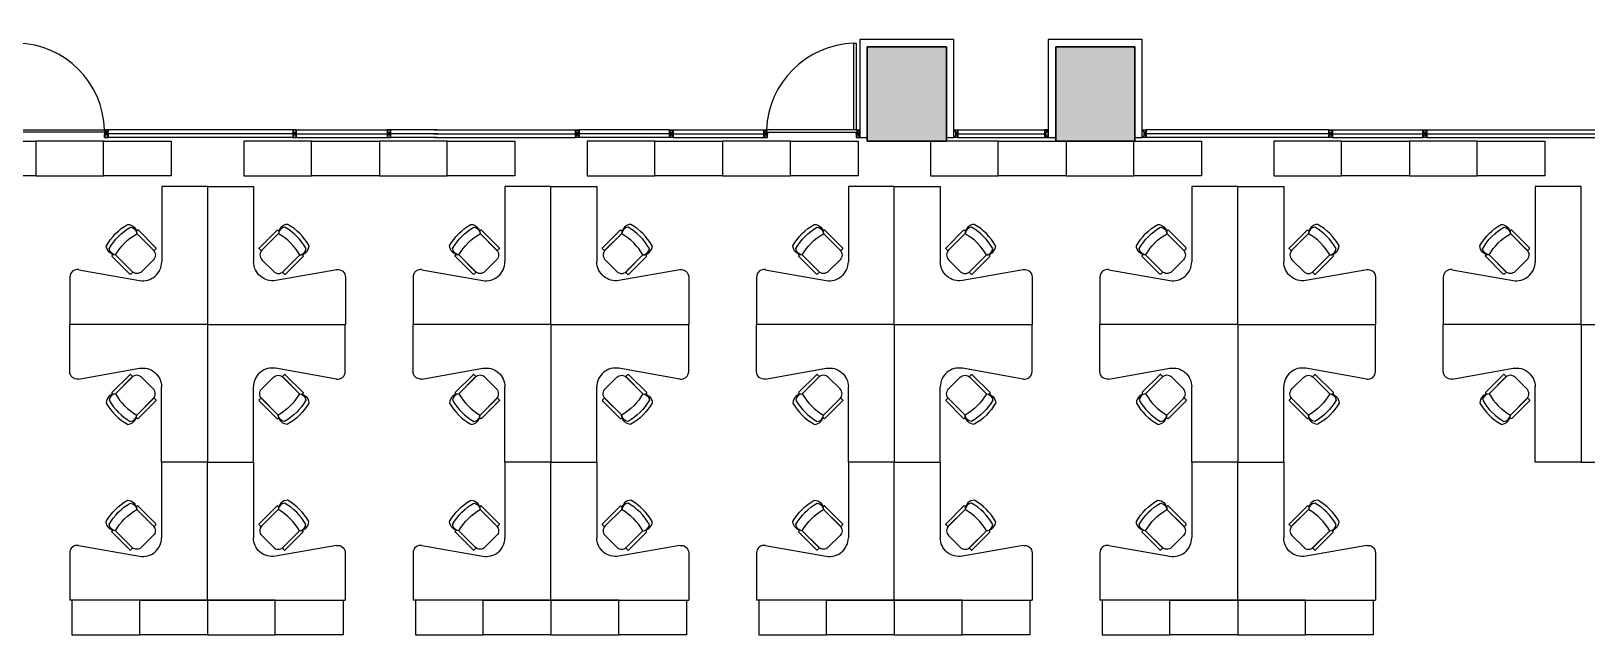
# Model space of a CAD drawing. Header units: millimetres. Extents: x 489570 to 664474, y -400689 to -233120.
# Drawn here: x 538886 to 559535, y -348556 to -340549 of the extents above; entities that cross this region are included whole.
import ezdxf

# ---------------------------------------------------------------- set-up
doc = ezdxf.new("R2010")
doc.units = ezdxf.units.MM
doc.header["$LTSCALE"] = 10
doc.header["$MEASUREMENT"] = 0
for name, color, linetype in [('03AFP', 2, 'Continuous'), ('XREF BB LVL 3$0$X-WTC3-Level 3 segmented$0$COL', 7, 'Continuous'), ('XREF BB LVL 3$0$X-WTC3-Level 3 segmented$0$DMS', 7, 'Continuous'), ('XREF BB LVL 3$0$X-WTC3-Level 3 segmented$0$DOOR', 2, 'Continuous'), ('XREF BB LVL 3$0$X-WTC3-Level 3 segmented$0$HAT', 251, 'Continuous'), ('XREF BB LVL 3$0$X-WTC3-Level 3 segmented$0$WAL', 7, 'Continuous')]:
    doc.layers.add(name, color=color, linetype=linetype)

# ---------------------------------------------------------------- blocks, each defined once
blk = doc.blocks.new('XREF WTC3 FPPP MAY09 1$0$kursi')
at = {"layer": '03AFP', "linetype": 'ByBlock'}
for points in [[(200, -400), (200, -90, 0.414214), (110, 0), (-110, 0, 0.414214), (-200, -90), (-200, -400)], [(-200, -400), (-200, -87, 0.414214), (-210, -77), (-235, -77, 0.414214), (-245, -87), (-245, -418, 0.414214), (-235, -428), (-219, -428)], [(200, -400), (200, -87, -0.414214), (210, -77), (235, -77, -0.414214), (245, -87), (245, -418, -0.414214), (235, -428), (219, -428)]]:
    blk.add_lwpolyline(points, format="xyb", dxfattribs=at)
for centre, radius, start, end in [((-105, -487), 129, 137.6669, 222.3331), ((-125, -460), 96, 141.5436, 218.4564), ((0, 340), 766, 254.8715, 285.1285), ((105, -487), 129, 317.6669, 42.3331), ((125, -460), 96, 321.5436, 38.4564), ((0, 220), 766, 254.8715, 285.1285), ((0, 166), 766, 254.8715, 285.1285)]:
    blk.add_arc(centre, radius, start, end, dxfattribs=at)
blk = doc.blocks.new('XREF WTC3 FPPP MAY09 1$0$hsbc sing')
for p, q in [((-25, 0), (-25, -1829)), ((-25, 0), (1644, 0)), ((-25, 0), (1644, 0)), ((1089, 0), (1804, 0)), ((1804, -627), (1804, 0)), ((1687, -725), (878, -582)), ((585, -1829), (585, -829)), ((-25, -1829), (585, -1829))]:
    blk.add_line(p, q)
for centre, radius, start, end in [((835, -829), 250, 80, 180), ((1704, -627), 100, 260, 0)]:
    blk.add_arc(centre, radius, start, end)
at = {"xscale": -1, "rotation": 45.00000000000005}
blk.add_blockref('XREF WTC3 FPPP MAY09 1$0$kursi', (773, -779), dxfattribs=at)
blk = doc.blocks.new('XREF BB LVL 3$0$X-WTC3-Level 3 segmented$0$C125105')
at = {"layer": 'XREF BB LVL 3$0$X-WTC3-Level 3 segmented$0$HAT'}
blk.add_hatch(color=256, dxfattribs=at).paths.add_polyline_path([(-524.75, -1250), (525.25, -1250), (525.25, 0), (-524.75, 0)])
at = {"layer": 'XREF BB LVL 3$0$X-WTC3-Level 3 segmented$0$COL'}
blk.add_lwpolyline([(-524.75, -1250), (525.25, -1250), (525.25, 0), (-524.75, 0)], close=True, dxfattribs=at)
blk = doc.blocks.new('XREF BB LVL 3$0$X-WTC3-Level 3 segmented$0$STRU')
at = {"layer": 'XREF BB LVL 3$0$X-WTC3-Level 3 segmented$0$COL', "xscale": -1, "rotation": 270}
for p in [(22400, -12500.25), (22400, -15000.25)]:
    blk.add_blockref('XREF BB LVL 3$0$X-WTC3-Level 3 segmented$0$C125105', p, dxfattribs=at)
blk = doc.blocks.new('XREF BB LVL 3$0$X-WTC3-Level 3 segmented$0$Fra3')
for points in [[(0.43, 0.5), (0.43, 0.46), (0.36, 0.41), (0.36, 0.35), (0.64, 0.35), (0.64, 0.41), (0.57, 0.46), (0.57, 0.5), (1, 0.5), (1, 0), (0.19, 0), (0, 0), (0, 0.5), (0.43, 0.5)], [(0.81, 0.14), (0.86, 0.14), (0.86, 0.05), (0.95, 0.05), (0.95, 0.45), (0.69, 0.45), (0.69, 0.3), (0.31, 0.3), (0.31, 0.45), (0.05, 0.45), (0.05, 0.05), (0.14, 0.05), (0.14, 0.14), (0.19, 0.14)], [(0.81, 0), (0.81, 0.25), (0.19, 0.25), (0.19, 0)]]:
    blk.add_lwpolyline(points)
blk = doc.blocks.new('XREF BB LVL 3$0$X-WTC3-Level 3 segmented$0$fra2')
for points in [[(0.43, 0), (0, 0), (0, 0.5), (0.43, 0.5)], [(0.43, 0.5), (0.43, 0.46), (0.36, 0.41), (0.36, 0.35), (0.64, 0.35), (0.64, 0.41), (0.57, 0.46), (0.57, 0.5), (1, 0.5), (1, 0), (0.57, 0), (0.57, 0.04), (0.64, 0.09), (0.64, 0.15), (0.36, 0.15), (0.36, 0.09), (0.43, 0.04), (0.43, 0)]]:
    blk.add_lwpolyline(points)
blk.add_lwpolyline([(0.69, 0.3), (0.69, 0.45), (0.95, 0.45), (0.95, 0.05), (0.69, 0.05), (0.69, 0.2), (0.31, 0.2), (0.31, 0.05), (0.05, 0.05), (0.05, 0.45), (0.31, 0.45), (0.31, 0.3)], close=True)
blk = doc.blocks.new('XREF BB LVL 3$0$X-WTC3-Level 3 segmented$0$Fra6')
for points in [[(0.43, 0), (0, 0), (0, 0.5), (0.43, 0.5)], [(0.43, 0), (0.43, 0.04), (0.36, 0.09), (0.36, 0.15), (1, 0.15), (1, 0.5), (0.57, 0.5), (0.57, 0.46), (0.64, 0.41), (0.64, 0.35), (0.36, 0.35), (0.36, 0.41), (0.43, 0.46), (0.43, 0.5)]]:
    blk.add_lwpolyline(points)
for points in [[(0.31, 0.3), (0.31, 0.45), (0.05, 0.45), (0.05, 0.05), (0.31, 0.05), (0.31, 0.2), (0.95, 0.2), (0.95, 0.45), (0.69, 0.45), (0.69, 0.3)], [(0.55, 0.45), (0.55, 0.5), (0.45, 0.5), (0.45, 0.45), (0.38, 0.4), (0.38, 0.37), (0.47, 0.37), (0.47, 0.47), (0.53, 0.47), (0.53, 0.37), (0.62, 0.37), (0.62, 0.4)], [(0.39, 0.14), (0.48, 0.14), (0.48, 0.04), (0.56, 0.04), (0.56, 0.14), (0.6, 0.14), (0.6, 0), (0.45, 0), (0.45, 0.04), (0.39, 0.09)]]:
    blk.add_lwpolyline(points, close=True)
blk = doc.blocks.new('XREF BB LVL 3$0$X-WTC3-Level 3 segmented$0$Fra5')
for points in [[(0.43, 0), (0, 0), (0, 0.5), (0.43, 0.5)], [(0.43, 0), (0.43, 0.04), (0.36, 0.09), (0.36, 0.15), (0.64, 0.15), (0.64, 0.09), (0.57, 0.04), (0.57, 0), (1, 0), (1, 0.35), (0.36, 0.35), (0.36, 0.41), (0.43, 0.46), (0.43, 0.5)]]:
    blk.add_lwpolyline(points)
for points in [[(0.31, 0.05), (0.31, 0.2), (0.69, 0.2), (0.69, 0.05), (0.95, 0.05), (0.95, 0.3), (0.31, 0.3), (0.31, 0.45), (0.05, 0.45), (0.05, 0.05)], [(0.39, 0.41), (0.39, 0.36), (0.48, 0.36), (0.48, 0.46), (0.56, 0.46), (0.56, 0.36), (0.6, 0.36), (0.6, 0.5), (0.45, 0.5), (0.45, 0.46)]]:
    blk.add_lwpolyline(points, close=True)

msp = doc.modelspace()

# ---------------------------------------------------------------- linework, layer by layer
at = {"layer": '03AFP'}
for points in [[(538947.8, -342469.2), (538048.3, -342469.2), (538048.3, -342009.2), (538947.8, -342009.2)], [(538947.8, -342469.2), (539847.4, -342469.2), (539847.4, -342009.2), (538947.8, -342009.2)], [(540746.9, -342469.2), (539847.4, -342469.2), (539847.4, -342009.2), (540746.9, -342009.2)], [(541709.6, -342469.2), (542609.1, -342469.2), (542609.1, -342009.2), (541709.6, -342009.2)], [(543508.6, -342469.2), (542609.1, -342469.2), (542609.1, -342009.2), (543508.6, -342009.2)], [(543508.6, -342469.2), (544408.1, -342469.2), (544408.1, -342009.2), (543508.6, -342009.2)], [(545307.6, -342469.2), (544408.1, -342469.2), (544408.1, -342009.2), (545307.6, -342009.2)], [(546264.8, -342469.2), (547164.3, -342469.2), (547164.3, -342009.2), (546264.8, -342009.2)], [(548063.8, -342469.2), (547164.3, -342469.2), (547164.3, -342009.2), (548063.8, -342009.2)], [(548063.8, -342469.2), (548963.4, -342469.2), (548963.4, -342009.2), (548063.8, -342009.2)], [(549862.9, -342469.2), (548963.4, -342469.2), (548963.4, -342009.2), (549862.9, -342009.2)], [(550822.8, -342469.2), (551722.3, -342469.2), (551722.3, -342009.2), (550822.8, -342009.2)], [(552621.8, -342469.2), (551722.3, -342469.2), (551722.3, -342009.2), (552621.8, -342009.2)], [(552621.8, -342469.2), (553521.4, -342469.2), (553521.4, -342009.2), (552621.8, -342009.2)], [(554420.9, -342469.2), (553521.4, -342469.2), (553521.4, -342009.2), (554420.9, -342009.2)], [(555380.8, -342469.2), (556280.3, -342469.2), (556280.3, -342009.2), (555380.8, -342009.2)], [(557179.8, -342469.2), (556280.3, -342469.2), (556280.3, -342009.2), (557179.8, -342009.2)], [(557179.8, -342469.2), (558079.4, -342469.2), (558079.4, -342009.2), (557179.8, -342009.2)], [(558978.9, -342469.2), (558079.4, -342469.2), (558079.4, -342009.2), (558978.9, -342009.2)], [(539427.8, -348556.2), (540327.3, -348556.2), (540327.3, -348096.2), (539427.8, -348096.2)], [(541226.8, -348556.2), (540327.3, -348556.2), (540327.3, -348096.2), (541226.8, -348096.2)], [(541226.8, -348556.2), (542126.4, -348556.2), (542126.4, -348096.2), (541226.8, -348096.2)], [(543025.9, -348556.2), (542126.4, -348556.2), (542126.4, -348096.2), (543025.9, -348096.2)], [(543985.8, -348556.2), (544885.3, -348556.2), (544885.3, -348096.2), (543985.8, -348096.2)], [(545784.8, -348556.2), (544885.3, -348556.2), (544885.3, -348096.2), (545784.8, -348096.2)], [(545784.8, -348556.2), (546684.4, -348556.2), (546684.4, -348096.2), (545784.8, -348096.2)], [(547583.9, -348556.2), (546684.4, -348556.2), (546684.4, -348096.2), (547583.9, -348096.2)], [(548543.8, -348556.2), (549443.3, -348556.2), (549443.3, -348096.2), (548543.8, -348096.2)], [(550342.8, -348556.2), (549443.3, -348556.2), (549443.3, -348096.2), (550342.8, -348096.2)], [(550342.8, -348556.2), (551242.4, -348556.2), (551242.4, -348096.2), (550342.8, -348096.2)], [(552141.9, -348556.2), (551242.4, -348556.2), (551242.4, -348096.2), (552141.9, -348096.2)], [(553101.8, -348556.2), (554001.3, -348556.2), (554001.3, -348096.2), (553101.8, -348096.2)], [(554900.8, -348556.2), (554001.3, -348556.2), (554001.3, -348096.2), (554900.8, -348096.2)], [(554900.8, -348556.2), (555800.4, -348556.2), (555800.4, -348096.2), (554900.8, -348096.2)], [(556699.9, -348556.2), (555800.4, -348556.2), (555800.4, -348096.2), (556699.9, -348096.2)]]:
    msp.add_lwpolyline(points, close=True, dxfattribs=at)
at = {"layer": 'XREF BB LVL 3$0$X-WTC3-Level 3 segmented$0$DOOR'}
for p, q in [((549804.7, -340709.2), (549834.7, -340709.2)), ((549804.7, -341859.2), (549804.7, -340709.2)), ((549834.7, -340709.2), (549834.7, -341859.2)), ((539859.7, -341859.2), (539859.7, -341959.2)), ((539909.7, -341859.2), (539859.7, -341859.2)), ((542359.7, -341859.2), (539909.7, -341859.2)), ((542409.7, -341859.2), (543609.7, -341859.2)), ((544274, -341859.2), (543659.7, -341859.2)), ((544235.4, -341859.2), (546109.7, -341859.2)), ((547359.7, -341859.2), (546159.7, -341859.2)), ((547409.7, -341859.2), (548609.7, -341859.2)), ((548609.7, -341959.2), (548609.7, -341859.2)), ((548634.7, -341859.2), (548659.7, -341859.2)), ((549834.7, -341859.2), (549804.7, -341859.2)), ((549834.7, -341859.2), (549884.7, -341859.2)), ((549884.7, -341859.2), (549884.7, -341959.2)), ((551184.7, -341859.2), (552334.7, -341859.2)), ((556109.7, -341859.2), (553685, -341859.2)), ((556159.7, -341859.2), (557360.2, -341859.2)), ((557410.2, -341859.2), (559860.2, -341859.2)), ((539859.7, -341959.2), (539909.7, -341959.2)), ((542359.7, -341959.2), (539909.7, -341959.2)), ((542409.7, -341959.2), (543609.7, -341959.2)), ((544274, -341959.2), (543659.7, -341959.2)), ((544235.4, -341959.2), (546109.7, -341959.2)), ((547359.7, -341959.2), (546159.7, -341959.2)), ((547409.7, -341959.2), (548609.7, -341959.2)), ((548659.7, -341959.2), (548609.7, -341959.2)), ((549884.7, -341959.2), (549834.7, -341959.2)), ((551184.7, -341959.2), (552334.7, -341959.2)), ((556109.7, -341959.2), (553685, -341959.2)), ((556159.7, -341959.2), (557360.2, -341959.2)), ((557410.2, -341959.2), (559860.2, -341959.2))]:
    msp.add_line(p, q, dxfattribs=at)
at = {"layer": 'XREF BB LVL 3$0$X-WTC3-Level 3 segmented$0$DOOR', "color": 4}
for p, q in [((542374.2, -341909.2), (539895.2, -341909.2)), ((542395.2, -341909.2), (543624.2, -341909.2)), ((544288.5, -341909.2), (543645.2, -341909.2)), ((544220.9, -341909.2), (546124.2, -341909.2)), ((547374.2, -341909.2), (546145.2, -341909.2)), ((547395.2, -341909.2), (548624.2, -341909.2)), ((551170.2, -341909.2), (552349.2, -341909.2)), ((556124.2, -341909.2), (553670.5, -341909.2)), ((556145.2, -341909.2), (557374.7, -341909.2)), ((557395.7, -341909.2), (559874.7, -341909.2))]:
    msp.add_line(p, q, dxfattribs=at)
at = {"layer": 'XREF BB LVL 3$0$X-WTC3-Level 3 segmented$0$DOOR'}
for points in [[(539907.5, -341859.2), (539907.5, -341891.1), (538661.9, -341891.1), (538661.9, -341859.2)], [(548645.2, -341859.2), (548645.2, -341891.1), (549849, -341891.1), (549849, -341859.2)]]:
    msp.add_lwpolyline(points, close=True, dxfattribs=at)
for centre, radius, start, end in [((538678.9, -341890.2), 1181.2, 1.50022, 88.74836), ((549843.2, -341907.6), 1198.9, 91.83749, 177.69054)]:
    msp.add_arc(centre, radius, start, end, dxfattribs=at)
at = {"layer": 'XREF BB LVL 3$0$X-WTC3-Level 3 segmented$0$WAL'}
for points in [[(551034.7, -341959.2), (551134.7, -341959.2), (551134.7, -340659.2), (549884.7, -340659.2), (549884.7, -341959.2), (549984.7, -341959.2)], [(553534.7, -341959.2), (553634.7, -341959.2), (553634.7, -340659.2), (552384.7, -340659.2), (552384.7, -341959.2), (552484.7, -341959.2)]]:
    msp.add_lwpolyline(points, dxfattribs=at)
for radius, start in [(10120, 359.49045), (9310, 359.44611)]:
    msp.add_arc((550509.7, -340669.2), radius, start, 90, dxfattribs=at)

# ---------------------------------------------------------------- block references
at = {"layer": '03AFP', "rotation": 180}
for p in [(541204.6, -344438.2), (545759.8, -344438.2), (550317.8, -344438.2), (554875.8, -344438.2), (559433.8, -344438.2), (541201.8, -348096.2), (545759.8, -348096.2), (550317.8, -348096.2), (554875.8, -348096.2)]:
    msp.add_blockref('XREF WTC3 FPPP MAY09 1$0$hsbc sing', p, dxfattribs=at)
at = {"layer": '03AFP', "xscale": -1, "rotation": 180}
for p in [(541254.6, -344438.2), (545809.8, -344438.2), (550367.8, -344438.2), (554925.8, -344438.2), (541251.8, -348096.2), (545809.8, -348096.2), (550367.8, -348096.2), (554925.8, -348096.2)]:
    msp.add_blockref('XREF WTC3 FPPP MAY09 1$0$hsbc sing', p, dxfattribs=at)
at = {"layer": '03AFP', "xscale": -1}
for p in [(541201.8, -344438.2), (545759.8, -344438.2), (550317.8, -344438.2), (554875.8, -344438.2), (559433.8, -344438.2)]:
    msp.add_blockref('XREF WTC3 FPPP MAY09 1$0$hsbc sing', p, dxfattribs=at)
at = {"layer": '03AFP'}
for p in [(541251.8, -344438.2), (545809.8, -344438.2), (550367.8, -344438.2), (554925.8, -344438.2), (559483.8, -344438.2)]:
    msp.add_blockref('XREF WTC3 FPPP MAY09 1$0$hsbc sing', p, dxfattribs=at)
at = {"layer": 'XREF BB LVL 3$0$X-WTC3-Level 3 segmented$0$COL'}
for p in [(550509.5, -340759.2), (553009.5, -340759.2)]:
    msp.add_blockref('XREF BB LVL 3$0$X-WTC3-Level 3 segmented$0$C125105', p, dxfattribs=at)
at = {"layer": 'XREF BB LVL 3$0$X-WTC3-Level 3 segmented$0$DMS', "rotation": 90}
msp.add_blockref('XREF BB LVL 3$0$X-WTC3-Level 3 segmented$0$STRU', (538009.7, -363159.2), dxfattribs=at)
at = {"layer": 'XREF BB LVL 3$0$X-WTC3-Level 3 segmented$0$DOOR', "yscale": 100, "zscale": 100}
for name, p, xscale, rotation in [('XREF BB LVL 3$0$X-WTC3-Level 3 segmented$0$Fra5', (539909.7, -341959.2), 100, 90), ('XREF BB LVL 3$0$X-WTC3-Level 3 segmented$0$fra2', (542409.7, -341859.2), -100, 90), ('XREF BB LVL 3$0$X-WTC3-Level 3 segmented$0$fra2', (543659.7, -341859.2), -100, 90), ('XREF BB LVL 3$0$X-WTC3-Level 3 segmented$0$fra2', (546109.7, -341859.2), 100, 270), ('XREF BB LVL 3$0$X-WTC3-Level 3 segmented$0$fra2', (547359.7, -341859.2), 100, 270), ('XREF BB LVL 3$0$X-WTC3-Level 3 segmented$0$Fra5', (548609.7, -341959.2), -100, 270), ('XREF BB LVL 3$0$X-WTC3-Level 3 segmented$0$Fra6', (549834.5, -341959.2), -100, 270), ('XREF BB LVL 3$0$X-WTC3-Level 3 segmented$0$Fra3', (551134.7, -341859.2), 100, 270), ('XREF BB LVL 3$0$X-WTC3-Level 3 segmented$0$Fra3', (552384.7, -341859.2), -100, 90), ('XREF BB LVL 3$0$X-WTC3-Level 3 segmented$0$Fra3', (553634.5, -341859.2), 100, 270), ('XREF BB LVL 3$0$X-WTC3-Level 3 segmented$0$fra2', (556109.7, -341859.2), 100, 270), ('XREF BB LVL 3$0$X-WTC3-Level 3 segmented$0$fra2', (557359.7, -341859.2), 100, 270)]:
    msp.add_blockref(name, p, dxfattribs=dict(at, xscale=xscale, rotation=rotation))

doc.saveas('drawing.dxf')
